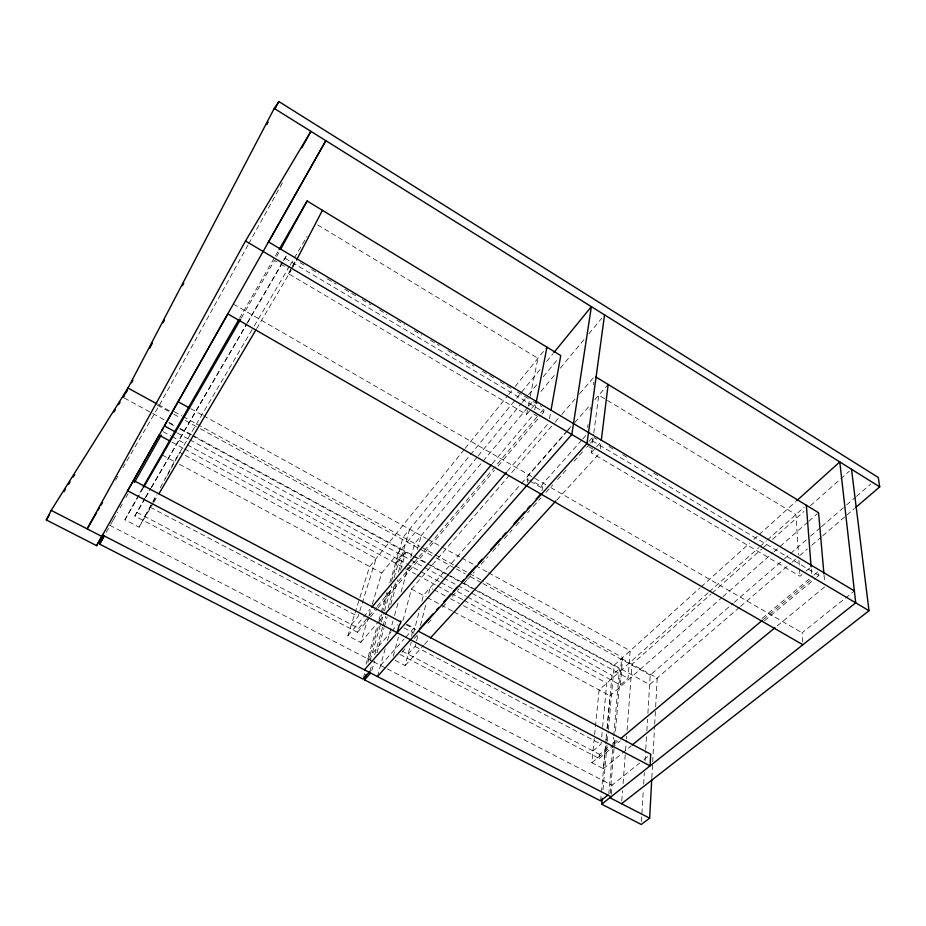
<?xml version="1.0" encoding="UTF-8"?>
<svg xmlns="http://www.w3.org/2000/svg" width="926" height="926" viewBox="0 0 926 926"><rect width="100%" height="100%" fill="white"/><g stroke="black" fill="none" stroke-linecap="round" stroke-linejoin="round"><path stroke-width="0.69" stroke-dasharray="4.63 3.47" d="M651.835 777.701L652.61 763.255M652.691 761.809L654.636 725.695M654.717 724.248L655.573 708.355M655.654 706.908L657.205 678.017L621.589 658.502L615.315 733.126M641.44 821.559L643.338 789.832M643.674 784.056L644.369 772.515M645.052 760.987L645.665 750.882M645.746 749.447L646.522 736.459M646.869 730.695L647.552 719.155M647.899 713.379L650.191 675.135L733.137 603.266M621.774 800.84L622.538 790.769M623.071 783.581L625.455 751.947M625.559 750.511L626.312 740.441M626.427 739.006L626.636 736.124M627.076 730.371L632.041 664.231L710.96 594.11M464.1 600.372L620.374 685.02L628.059 678.26L630.189 650.758L488.361 572.638M611.287 794.207L612.04 785.202L639.669 763.047M620.374 685.02L622.654 657.541L482.041 580.44M610.257 793.408L614.239 746.043M614.355 744.608L614.841 738.867M608.787 794.358L612.665 748.659M612.792 747.236L613.637 737.235M613.764 735.811L619.471 668.688L461.368 582.477M602.988 789.866L607.225 742.583M607.352 741.147L608.255 731.112M608.382 729.676L614.169 665.192L700.056 587.813M708.124 592.802L599.11 689.974L591.841 762.688L603.405 768.696L605.477 745.847M605.998 740.129L606.518 734.411M607.039 728.704L610.014 695.843L721.886 597.594M600.615 800.863L601.263 793.732M601.391 792.309L605.662 745.245M605.789 743.821L606.692 733.843M607.213 728.137L611.993 675.367L619.471 668.688M399.893 654.427L599.18 758.475L599.573 754.354L608.417 746.958M593.022 750.928L601.02 744.18L601.553 738.508M601.692 737.084L602.49 728.565M602.629 727.142L606.773 683.145L460.65 604.18M600.256 448.809L600.962 443.091M590.475 443.056L592.409 440.903L592.929 437.003L596.645 439.213M802.032 574.537L800.006 576.238L591.216 452.756L591.772 448.543M592.513 442.917L593.612 434.491M593.798 433.09L598.763 395.159L606.16 399.638M587.582 427.442L587.975 424.594M589.943 410.368L590.337 407.521M593.473 384.765L593.867 381.917M541.976 490.63L542.601 486.972L530.413 479.934M549.512 418.691L550.75 411.676M541.872 414.177L543.736 411.977L544.442 408.146L539.8 413.644M527.288 482.168L527.97 478.534A3.01 0.787 -59.9 0 1 526.709 478.499A3.01 0.787 -59.9 0 1 528.677 474.772L566.967 431.041M534.73 409.917L535.818 404.338M291.783 267.394L288.484 273.702L526.57 414.512L527.982 407.486M528.271 406.086L529.973 397.659M530.262 396.247L537.937 358.316L317.305 224.682M408.088 654.196L415.114 646.475L416.191 642.274M416.55 640.873L418.344 633.882M420.485 625.478L426.215 603.092M428.715 593.3L430.15 587.697L432.685 589.075M395.02 660.296L405.137 665.562L411.213 642.193M413.54 633.222L419.721 609.435M421.909 601.043L423.367 595.453L520.516 484.518M411.491 636.069L412.452 632.389A2.662 0.648 -62.2 0 0 414.223 629.055A2.662 0.648 -62.2 0 0 413.436 628.592L404.986 638.06M393.237 656.233L398.458 637.042M402.926 620.594L411.491 589.063L554.269 423.159M417.418 549.396L421.214 535.645M377.438 676.536L385.216 648.767M387.531 640.514L392.983 620.999M394.511 615.57L398.817 600.187M401.108 592.015L408.088 567.071M410.808 557.371L414.686 543.516L528.051 407M371.801 670.748L374.567 661.095M376.928 652.818L384.024 627.99M384.417 626.613L387.184 616.959M390.726 604.539L397.833 579.711M400.588 570.057L405.715 552.127L412.035 555.577M409.616 529.255L402.104 555.299L395.529 563.24M369.925 671.362L371.905 664.463M374.671 654.821L382.6 627.238M382.994 625.86L385.772 616.207M388.144 607.931L395.275 583.114M398.446 572.083L404.384 551.398L192.365 435.776M370.111 660.562L380.899 623.337M381.292 621.959L384.093 612.306M384.487 610.928L391.675 586.1M394.071 577.824L399.268 559.906L405.715 552.127M366.001 664.301L377.333 625.513M378.919 620.084L387.438 590.915M389.823 582.778L403.146 537.184L540.228 369.289M363.443 677.728L364.647 673.596M367.853 662.565L378.688 625.351M379.093 623.974L381.894 614.32M382.299 612.943L388.712 590.892M391.524 581.239L397.949 559.188L404.384 551.398M464.204 449.538L369.613 566.55L347.863 635.757L360.758 642.47L368.56 616.612M368.976 615.246L371.847 605.72M372.264 604.354L381.709 573.055L477.191 457.062M144.85 498.57L134.802 516.037L357.482 632.284L358.686 628.36L376.338 607.444M351.382 624.541L358.096 616.496L359.381 612.364M359.809 610.975L376.118 558.505L179.76 452.397L165.696 478.592M292.442 266.132L295.07 261.074M292.535 267.741L295.857 261.363M144.838 516.5L152.304 503.547M152.975 502.297L156.992 494.808M247.369 323.035L286.956 254.87L283.31 261.12M142.349 488.361L124.929 519.787L139.108 527.16L156.251 495.271M160.279 487.77L174.377 461.542L253.527 327.214M276.642 256.641L279.409 251.583M248.064 244.939L159.376 405.241L122.903 467.676M248.758 243.677L282.974 181.832M106.247 532.369L110.472 524.88M110.877 524.116L112.995 520.377M113.296 519.891L117.521 512.414M120.056 507.888L122.174 504.138M125.971 497.447L128.089 493.708M239.521 318.324L274.744 257.15M275.462 255.9L278.332 250.9M124.929 519.787L143.009 488.465M241.316 318.069L274.559 260.438L279.316 263.25M145.579 497.32L150.683 488.569M151.413 487.319L246.872 323.602M247.601 322.352L282.58 262.371M134.802 516.037L144.977 498.605M145.695 497.355L150.788 488.639M151.505 487.389L246.64 324.274M115.611 480.166L118.528 475.177M254.268 325.975L289.444 266.271M290.174 265.033L307.038 236.419M288.484 273.702L292.049 267.683M292.766 266.48L296.332 260.449M139.108 527.16L153.068 503.582M153.809 502.343L157.478 496.139M256.664 328.614L291.204 270.299M465.107 448.415L507.853 395.541M508.768 394.407L514.219 387.658M515.134 386.536L546.051 348.28M546.595 361.487L552.996 353.651M478.117 455.939L521.269 403.528M522.183 402.405L527.693 395.715M528.619 394.603L537.798 383.445M543.307 376.755L557.996 358.906M528.977 405.889L532.693 401.421M540.958 391.466L555.727 373.687M560.311 368.154L584.283 339.298M588.89 333.754L601.796 318.22M526.57 414.512L530.876 409.35M531.732 408.308L536.05 403.146M347.863 635.757L370.076 609.296M492.262 463.729L533.908 414.107L537.624 416.306M407.371 569.652L414.003 561.769M377.264 606.345L538.874 414.755M357.482 632.284L369.59 617.966M370.527 616.866L377.044 609.158M377.97 608.046L494.38 470.362M498.107 465.952L540.934 415.288M360.758 642.47L378.618 621.612M379.556 620.513L384.255 615.026M507.402 471.207L548.759 422.893M555.206 422.071L560.843 415.519M561.781 414.431L574.93 399.152M579.63 393.689L593.716 377.322M367.634 658.733L390.876 632.18M391.802 631.127L397.381 624.749M567.893 429.977L572.569 424.652M521.465 483.43L565.288 433.391M566.237 432.303L570.995 426.874M574.803 422.522L590.047 405.113M594.816 399.673L608.15 384.452M380.551 665.424L404.049 639.114M581.771 440.07L543.261 483.198A2.998 0.833 -59.9 0 0 541.305 486.914A2.998 0.833 -59.9 0 0 542.601 486.972M582.732 438.993L588.508 432.523M589.063 441.297L592.929 437.003M401.826 652.274L405.692 647.992M414.397 638.327L417.302 635.109M427.951 623.314L432.778 617.943M442.454 607.213L447.293 601.854M452.131 596.483L458.902 588.971M463.741 583.611L466.646 580.394M467.607 579.317L474.378 571.805M481.161 564.293L487.933 556.781M492.771 551.421L499.542 543.909M504.369 538.55L512.113 529.961M515.979 525.667L519.856 521.384M520.817 520.308L523.722 517.09M527.588 512.796L529.533 510.654M533.399 506.36L541.143 497.771M545.97 492.412L552.753 484.9M557.579 479.529L568.228 467.734M574.027 461.298L582.743 451.633M586.609 447.351L589.515 444.133M591.216 452.756L595.719 447.802M596.61 446.818L601.101 441.876M405.137 665.562L423.622 645.376M424.594 644.311L429.467 638.998M556.92 499.843L599.735 453.103M701.132 586.841L749.504 543.261M753.799 539.395L758.105 535.517M759.181 534.557L795.723 501.626M709.2 591.841L758.857 547.59M759.933 546.629L766.404 540.853M767.492 539.893L804.254 507.124M712.048 593.149L761.774 548.968M762.862 548.007L768.267 543.203M772.585 539.36L803.942 511.511M810.435 505.746L849.35 471.172M722.975 596.645L772.944 552.764M774.02 551.803L807.692 522.241M808.78 521.28L817.473 513.652M734.237 602.317L783.35 559.767M784.438 558.818L806.268 539.904M810.632 536.119L820.459 527.612M821.547 526.663L845.565 505.862M846.653 504.913L855.392 497.355M856.481 496.405L870.672 484.113M739.469 607.352L649.624 684.534L477.087 590.418M740.557 606.403L790.954 563.112M792.054 562.163L798.629 556.526M799.717 555.577L807.391 548.991M811.778 545.229L821.628 536.756M822.728 535.818L845.739 516.048M846.827 515.099L854.501 508.513M806.06 571.134L811.095 566.874M612.838 743.265L618.371 738.635M762.098 618.429L812.947 575.891M814.058 574.965L818.48 571.273L818.827 575.474L816.616 577.315M591.841 762.688L612.873 745.141M613.973 744.215L619.506 739.596M763.337 619.529L812.021 578.889M599.18 758.475L620.258 740.904M764.471 620.756L815.505 578.241M603.405 768.696L631.254 745.824M777.169 625.953L825.054 586.609M644.091 759.505L648.501 755.963M802.703 642.088L802.101 632.817L854.385 590.904M109.766 525.297L373.109 661.569M373.502 661.777L385.945 668.213M387.23 668.873L612.04 785.202M136.84 512.321L358.686 628.36M402.231 651.128L599.573 754.354M150.29 507.286L358.096 616.496M415.114 646.475L601.02 744.18M406.954 624.298L414.2 628.129M406.201 624.761L415.739 629.807M403.979 627.909L412.452 632.389M162.363 455.071L174.377 461.542M179.447 464.262L381.709 573.055M411.491 589.063L425.914 596.819M427.187 597.513L439.919 604.354M441.193 605.048L452.652 611.206M453.925 611.889L610.014 695.843M433.958 589.758L445.394 595.939M450.476 598.694L459.377 603.497M171.877 442.096L183.313 448.288M184.575 448.971L415.82 574.224M417.082 574.907L436.146 585.232M437.419 585.926L450.117 592.802M451.39 593.497L462.826 599.689M177.109 432.859L188.545 439.086M189.818 439.781L423.541 566.967M424.814 567.661L442.605 577.338M443.867 578.021L456.576 584.931M457.838 585.626L628.059 678.26M163.092 431.701L170.708 435.833M171.981 436.528L185.941 444.11M187.214 444.793L397.949 559.188M399.268 559.906L419.524 570.902M420.798 571.585L439.792 581.898M441.054 582.581L452.444 588.774M457.513 591.517L466.38 596.332M467.642 597.015L611.993 675.367M124.385 398.041L167.537 421.573M168.798 422.268L175.141 425.728M180.223 428.495L192.909 435.417M194.171 436.111L428.877 564.131M430.15 564.814L449.179 575.196M450.441 575.891L463.127 582.813M464.401 583.496L475.814 589.735M169.504 423.321L174.586 426.087M179.667 428.854L191.092 435.093M413.309 556.26L425.948 563.158M427.222 563.853L446.193 574.201M447.455 574.884L460.106 581.783M174.192 411.642L181.785 415.809M183.059 416.503L419.964 546.398M421.226 547.092L433.9 554.037M435.162 554.732L454.168 565.149M455.43 565.844L480.768 579.745M158.3 404.65L169.852 410.982M157.351 405.206L172.56 413.528M173.822 414.223L178.892 417.001M185.223 420.473L199.159 428.101M200.433 428.796L434.803 557.174M436.077 557.869L455.083 568.275M456.344 568.969L465.211 573.819M470.281 576.597L481.682 582.848M482.955 583.542L650.191 675.135M190.791 408.725L202.192 414.998M203.454 415.693L426.319 538.457M427.58 539.152L440.244 546.132M441.517 546.826L460.511 557.29M461.773 557.984L474.436 564.964M475.709 565.659L487.099 571.932M526.755 479.182L529.186 480.594M530.401 481.288L541.351 487.608M233.283 304.017L545.819 484.68M550.82 487.574L802.101 632.817M280.509 263.956L287.639 268.181M588.855 446.656L593.693 449.515M300.059 262.671L305.024 265.623M311.715 269.605L318.683 273.76M327.376 278.934L336.08 284.108M344.773 289.282L355.943 295.938M362.159 299.63L370.851 304.804M379.544 309.99L386.999 314.423M396.941 320.338L404.558 324.876M414.327 330.686L421.886 335.189M430.474 340.305L439.225 345.502M447.86 350.653L456.553 355.827M465.222 360.978L473.938 366.175M482.55 371.303L493.685 377.935M500.028 381.709L511.025 388.249M517.414 392.057L528.352 398.562M533.307 401.514L541.965 406.664M609.042 446.598L613.996 449.55M622.666 454.712L627.631 457.664M653.652 473.151L658.606 476.103M285.127 258.285L543.736 411.977M592.409 440.903L818.827 575.474M607.387 400.391L795.897 514.567L798.571 554.72M824.059 575.231L824.684 582.338M811.257 568.969L811.697 574.641M798.964 560.462L799.439 567.626M799.532 569.062L800.006 576.238"/><path stroke-width="1.39" d="M602.224 798.467L601.703 804.196L641.267 824.453L649.647 818.156L651.754 779.148M601.287 440.44L608.15 384.452M604.551 314.886L587.015 443.508L377.438 676.536M551.005 410.276L560.751 355.561L307.096 200.965L279.062 249.661M536.085 402.949L546.965 347.157M397.127 632.69L399.129 625.351A2.674 0.613 -62.1 0 0 400.923 622.017A2.674 0.613 -62.1 0 0 400.171 621.566M607.757 795.179L600.615 800.863L364.52 679.869L366.117 674.348M102.983 534.36L96.582 545.657L46.3 519.926L51.196 510.376L127.996 388.04L157.038 403.956M296.517 260.09L322.433 210.306M855.601 507.575L879.7 486.868L878.311 477.492L278.853 101.547L274.235 108.423L123.123 397.358L124.582 395.043M131.561 382.855L132.904 380.297M149.642 348.326L152.315 343.21M163.022 322.757L164.365 320.199M182.445 285.671L183.776 283.113M266.804 124.57L268.135 122.012M274.837 109.222L278.853 101.547M280.786 249.048L307.096 200.965M301.83 147.755L310.905 131.342L245.506 241.003L87.16 528.873L96.64 512.634M143.044 487.111L238.792 319.574M369.925 671.362L363.038 679.117L99.591 544.106L103.828 536.605M134.42 482.481L161.193 435.093M96.582 545.657L325.836 140.683L268.216 242.519M159.388 434.826L127.626 490.78L650.064 765.871L650.712 754.192L418.286 631.15M161.923 430.358L163.3 427.939M228.386 312.93L164.411 425.948L175.847 432.176M99.591 544.106L104.187 536.015M143.727 487.215L240.586 319.32M98.098 510.133L99.557 507.645M101.015 505.145L102.473 502.644M158.948 493.662L255.935 329.864M46.3 519.926L49.367 515.018M63.975 491.729L65.503 489.287M68.582 484.379L70.121 481.925M73.189 477.029L74.728 474.575M113.91 412.07L115.449 409.616M118.516 404.708L120.056 402.254M126.029 392.717L127.487 390.402M553.91 352.528L591.378 306.645L571.828 434.502L364.393 669.822M371.928 607.086L491.336 464.829M385.193 613.926L506.453 472.306M364.52 679.869L370.55 673.098M419.478 628.951L432.963 613.938M436.817 609.655L438.75 607.502M443.566 602.143L451.275 593.566M453.208 591.425L457.062 587.13M461.877 581.771L463.81 579.63M466.692 576.412L475.374 566.758M478.256 563.54L482.11 559.246M490.792 549.604L500.422 538.874M502.355 536.733L506.209 532.438M513.918 523.861L524.521 512.066M527.403 508.849L530.297 505.631M536.085 499.195L540.9 493.836M430.44 637.933L555.947 500.908M796.8 500.653L839.789 461.924L855.728 602.849L601.703 804.196M620.617 738.67L762.237 620.443M632.365 744.909L774.935 627.782M621.566 803.71L869.005 610.72L851.515 469.25M102.566 535.078L611.067 796.777M51.196 510.376L101.814 536.409M609.898 797.714L649.647 818.156M133.506 480.409L400.414 621.693M159.168 435.208L169.331 440.718M178.128 401.745L189.529 408.03M227.703 313.856L802.877 644.739M245.506 241.003L869.005 610.72M268.447 241.86L854.385 590.904M595.881 376.975L818.561 512.703L823.932 573.819M274.235 108.423L879.7 486.868M806.349 505.26L811.095 566.874"/></g></svg>
